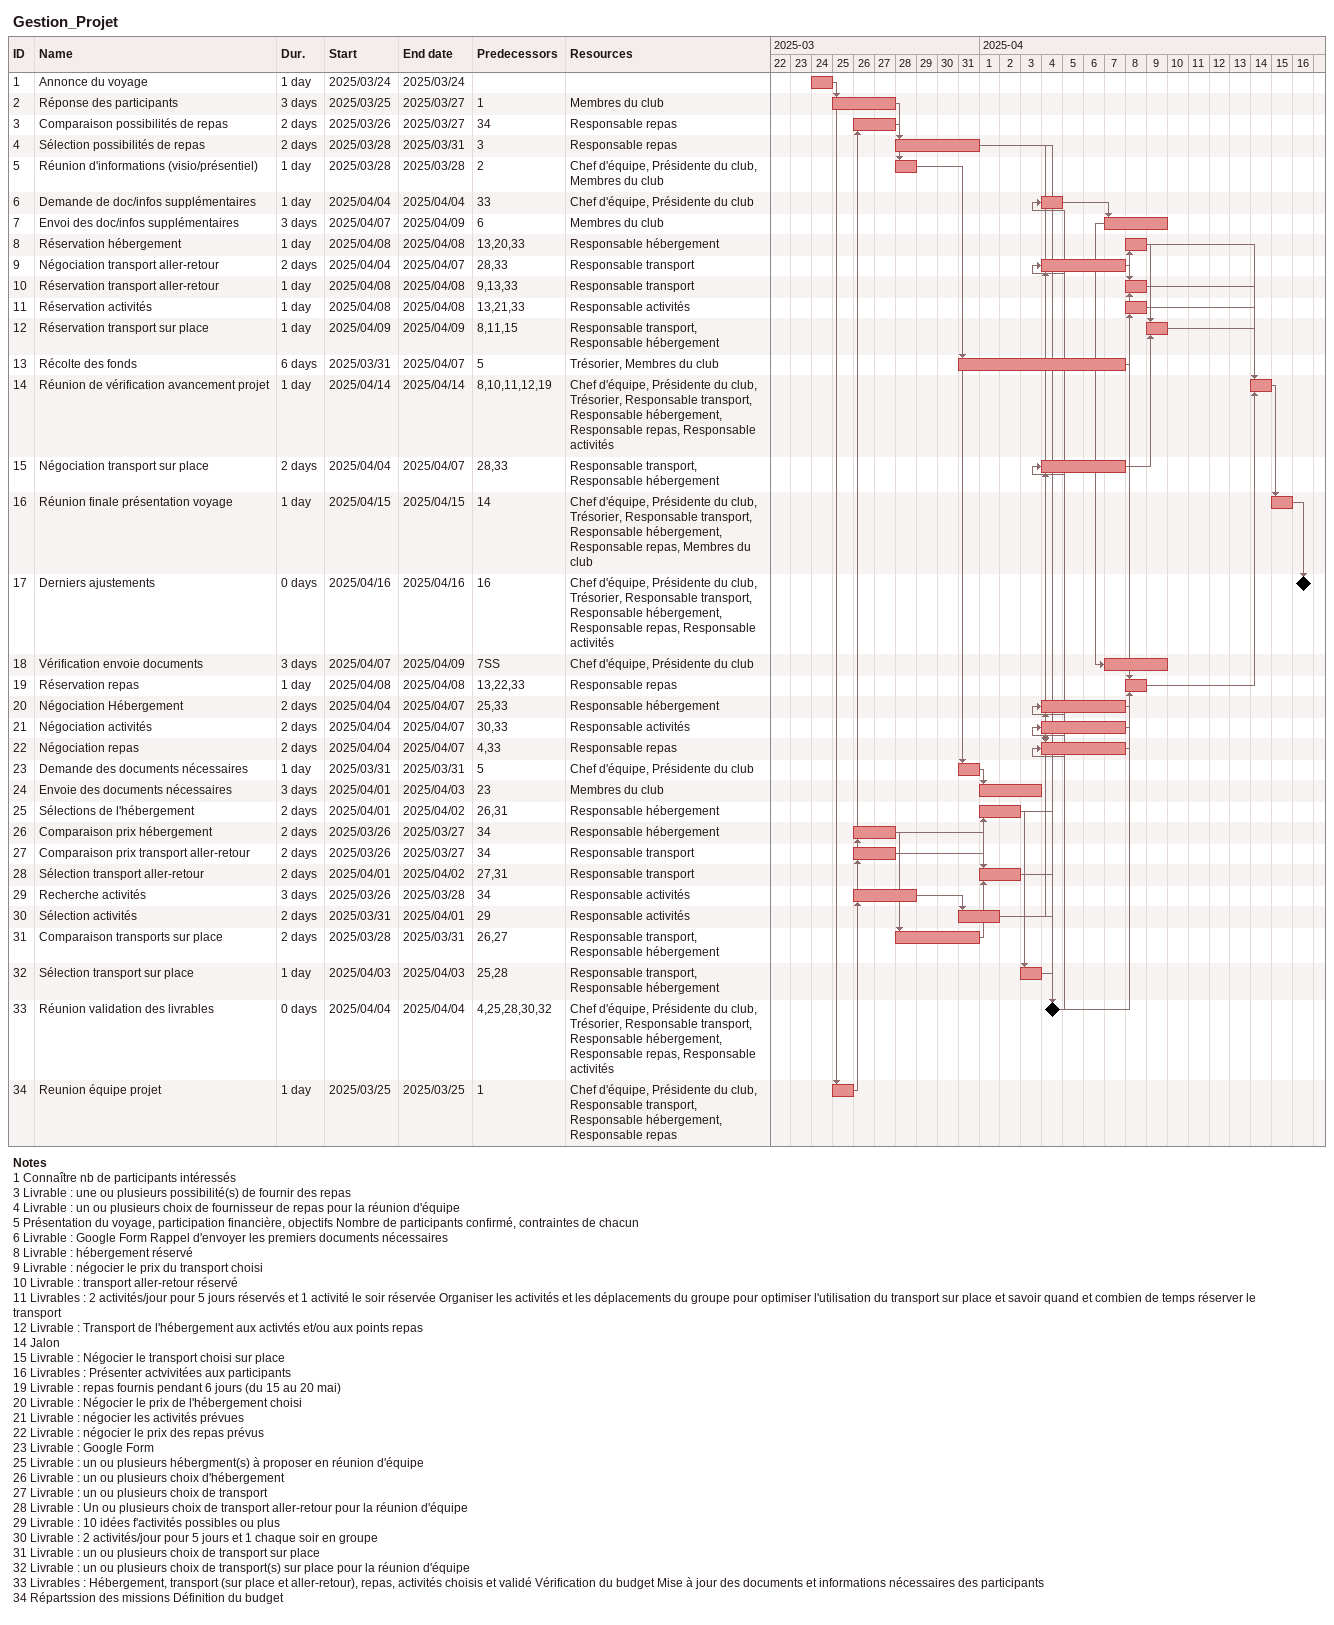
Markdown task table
Gestion_Projet

| ID | Task | Duration | Start | Finish | Predecessors | Resources |
|---|---|---|---|---|---|---|
| 1 | Annonce du voyage | 1d | 2025-03-24 | 2025-03-24 |  |  |
| 2 | Réponse des participants | 3d | 2025-03-25 | 2025-03-27 | 1 | Membres du club |
| 3 | Comparaison possibilités de repas | 2d | 2025-03-26 | 2025-03-27 | 34 | Responsable repas |
| 4 | Sélection possibilités de repas | 2d | 2025-03-28 | 2025-03-31 | 3 | Responsable repas |
| 5 | Réunion d'informations (visio/présentiel) | 1d | 2025-03-28 | 2025-03-28 | 2 | Chef d'équipe, Présidente du club, Membres du club |
| 6 | Demande de doc/infos supplémentaires | 1d | 2025-04-04 | 2025-04-04 | 33 | Chef d'équipe, Présidente du club |
| 7 | Envoi des doc/infos supplémentaires | 3d | 2025-04-07 | 2025-04-09 | 6 | Membres du club |
| 8 | Réservation hébergement | 1d | 2025-04-08 | 2025-04-08 | 13, 20, 33 | Responsable hébergement |
| 9 | Négociation transport aller-retour | 2d | 2025-04-04 | 2025-04-07 | 28, 33 | Responsable transport |
| 10 | Réservation transport aller-retour | 1d | 2025-04-08 | 2025-04-08 | 9, 13, 33 | Responsable transport |
| 11 | Réservation activités | 1d | 2025-04-08 | 2025-04-08 | 13, 21, 33 | Responsable activités |
| 12 | Réservation transport sur place | 1d | 2025-04-09 | 2025-04-09 | 8, 11, 15 | Responsable transport, Responsable hébergement |
| 13 | Récolte des fonds | 6d | 2025-03-31 | 2025-04-07 | 5 | Trésorier, Membres du club |
| 14 | Réunion de vérification avancement projet | 1d | 2025-04-14 | 2025-04-14 | 8, 10, 11, 12, 19 | Chef d'équipe, Présidente du club, Trésorier, Responsable transport, Responsable hébergement, Responsable repas, Responsable activités |
| 15 | Négociation transport sur place | 2d | 2025-04-04 | 2025-04-07 | 28, 33 | Responsable transport, Responsable hébergement |
| 16 | Réunion finale présentation voyage | 1d | 2025-04-15 | 2025-04-15 | 14 | Chef d'équipe, Présidente du club, Trésorier, Responsable transport, Responsable hébergement, Responsable repas, Membres du club |
| 17 | Derniers ajustements | 0d | 2025-04-16 | 2025-04-16 | 16 | Chef d'équipe, Présidente du club, Trésorier, Responsable transport, Responsable hébergement, Responsable repas, Responsable activités |
| 18 | Vérification envoie documents | 3d | 2025-04-07 | 2025-04-09 | 7SS | Chef d'équipe, Présidente du club |
| 19 | Réservation repas | 1d | 2025-04-08 | 2025-04-08 | 13, 22, 33 | Responsable repas |
| 20 | Négociation Hébergement | 2d | 2025-04-04 | 2025-04-07 | 25, 33 | Responsable hébergement |
| 21 | Négociation activités | 2d | 2025-04-04 | 2025-04-07 | 30, 33 | Responsable activités |
| 22 | Négociation repas | 2d | 2025-04-04 | 2025-04-07 | 4, 33 | Responsable repas |
| 23 | Demande des documents nécessaires | 1d | 2025-03-31 | 2025-03-31 | 5 | Chef d'équipe, Présidente du club |
| 24 | Envoie des documents nécessaires | 3d | 2025-04-01 | 2025-04-03 | 23 | Membres du club |
| 25 | Sélections de l'hébergement | 2d | 2025-04-01 | 2025-04-02 | 26, 31 | Responsable hébergement |
| 26 | Comparaison prix hébergement | 2d | 2025-03-26 | 2025-03-27 | 34 | Responsable hébergement |
| 27 | Comparaison prix transport aller-retour | 2d | 2025-03-26 | 2025-03-27 | 34 | Responsable transport |
| 28 | Sélection transport aller-retour | 2d | 2025-04-01 | 2025-04-02 | 27, 31 | Responsable transport |
| 29 | Recherche activités | 3d | 2025-03-26 | 2025-03-28 | 34 | Responsable activités |
| 30 | Sélection activités | 2d | 2025-03-31 | 2025-04-01 | 29 | Responsable activités |
| 31 | Comparaison transports sur place | 2d | 2025-03-28 | 2025-03-31 | 26, 27 | Responsable transport, Responsable hébergement |
| 32 | Sélection transport sur place | 1d | 2025-04-03 | 2025-04-03 | 25, 28 | Responsable transport, Responsable hébergement |
| 33 | Réunion validation des livrables | 0d | 2025-04-04 | 2025-04-04 | 4, 25, 28, 30, 32 | Chef d'équipe, Présidente du club, Trésorier, Responsable transport, Responsable hébergement, Responsable repas, Responsable activités |
| 34 | Reunion équipe projet | 1d | 2025-03-25 | 2025-03-25 | 1 | Chef d'équipe, Présidente du club, Responsable transport, Responsable hébergement, Responsable repas |

Notes
- 1: Connaître nb de participants intéressés
- 3: Livrable : une ou plusieurs possibilité(s) de fournir des repas
- 4: Livrable : un ou plusieurs choix de fournisseur de repas pour la réunion d'équipe
- 5: Présentation du voyage, participation financière, objectifs Nombre de participants confirmé, contraintes de chacun
- 6: Livrable : Google Form Rappel d'envoyer les premiers documents nécessaires
- 8: Livrable : hébergement réservé
- 9: Livrable : négocier le prix du transport choisi
- 10: Livrable : transport aller-retour réservé
- 11: Livrables : 2 activités/jour pour 5 jours réservés et 1 activité le soir réservée Organiser les activités et les déplacements du groupe pour optimiser l'utilisation du transport sur place et savoir quand et combien de temps réserver le transport
- 12: Livrable : Transport de l'hébergement aux activtés et/ou aux points repas
- 14: Jalon
- 15: Livrable : Négocier le transport choisi sur place
- 16: Livrables : Présenter actvivitées aux participants
- 19: Livrable : repas fournis pendant 6 jours (du 15 au 20 mai)
- 20: Livrable : Négocier le prix de l'hébergement choisi
- 21: Livrable : négocier les activités prévues
- 22: Livrable : négocier le prix des repas prévus
- 23: Livrable : Google Form
- 25: Livrable : un ou plusieurs hébergment(s) à proposer en réunion d'équipe
- 26: Livrable : un ou plusieurs choix d'hébergement
- 27: Livrable : un ou plusieurs choix de transport
- 28: Livrable : Un ou plusieurs choix de transport aller-retour pour la réunion d'équipe
- 29: Livrable : 10 idées f'activités possibles ou plus
- 30: Livrable : 2 activités/jour pour 5 jours et 1 chaque soir en groupe
- 31: Livrable : un ou plusieurs choix de transport sur place
- 32: Livrable : un ou plusieurs choix de transport(s) sur place pour la réunion d'équipe
- 33: Livrables : Hébergement, transport (sur place et aller-retour), repas, activités choisis et validé Vérification du budget Mise à jour des documents et informations nécessaires des participants
- 34: Répartssion des missions Définition du budget
